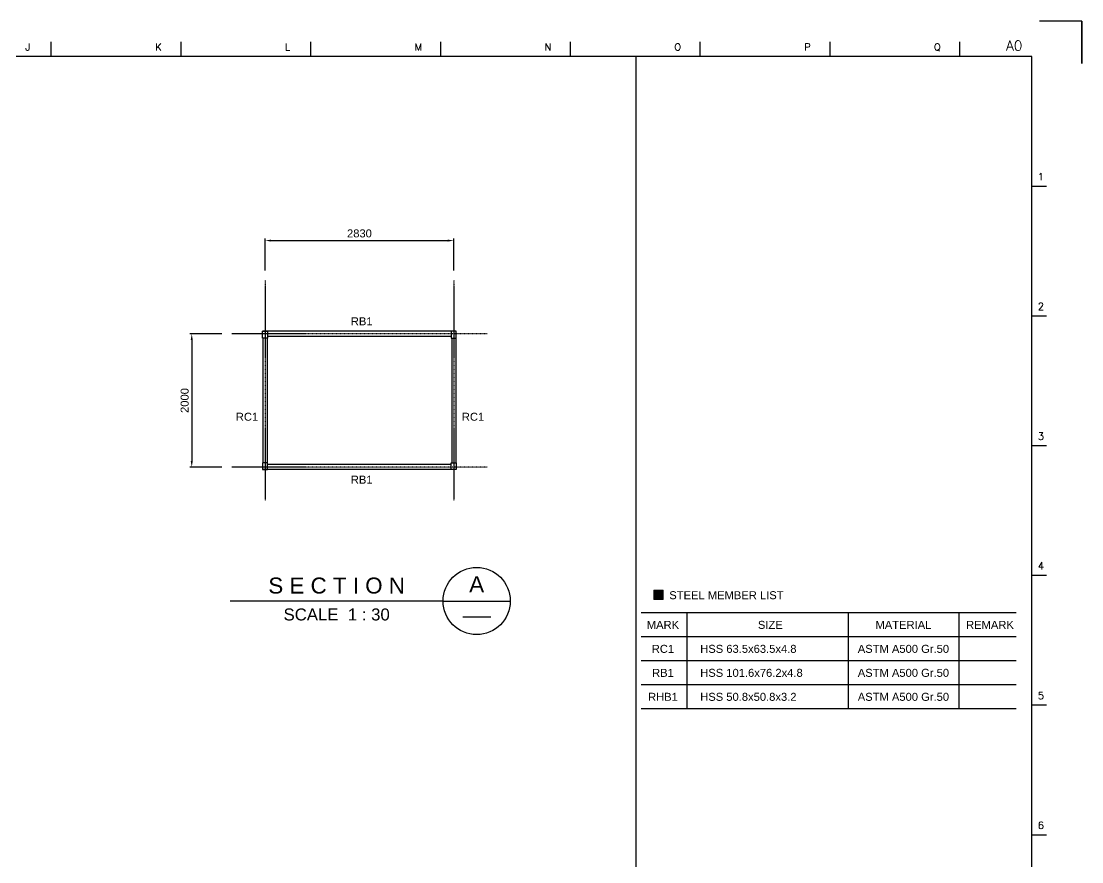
# Model space of a CAD drawing. Header units: millimetres. Extents: x 376548 to 485787, y -156716 to -17718.
# Drawn here: x 396312 to 412218, y -116063 to -103448 of the extents above; entities that cross this region are included whole.
import ezdxf
from ezdxf.enums import TextEntityAlignment as Align

# ---------------------------------------------------------------- set-up
doc = ezdxf.new("R2010")
doc.units = ezdxf.units.MM
doc.header["$LTSCALE"] = 2
doc.linetypes.add('CENTER', pattern=[2, 1.25, -0.25, 0.25, -0.25])
doc.layers.get('Defpoints').update_dxf_attribs({"color": 250})
for name, color, linetype in [('C_CEN', 1, 'CENTER'), ('C_DIM', 7, 'Continuous'), ('C_GIRDER', 2, 'Continuous'), ('C_TEXT_01', 2, 'Continuous'), ('SYM', 7, 'Continuous'), ('TAN-TIT', 30, 'Continuous'), ('TITLE', 7, 'Continuous')]:
    doc.layers.add(name, color=color, linetype=linetype)
doc.layers.add('TEXT', color=3, linetype='Continuous', lineweight=0)
doc.styles.add('Arial', font='arial.ttf')
doc.styles.add('COM', font='COMPLEX', dxfattribs={"height": 5})
doc.dimstyles.new('일반도면_0030', dxfattribs={"dimtxt": 120, "dimasz": 90, "dimexe": 30, "dimexo": 150, "dimgap": 45, "dimtad": 1, "dimdec": 0, "dimzin": 0, "dimdsep": 46, "dimtxsty": 'Arial', "dimcen": -150, "dimclrd": 7, "dimclre": 7, "dimclrt": 2, "dimadec": 8, "dimazin": 0, "dimtfac": 1, "dimtdec": 0, "dimtix": 1, "dimtmove": 2, "dimatfit": 3, "dimfxl": 1, "dimtolj": 1, "dimtzin": 0, "dimarcsym": 0})

# ---------------------------------------------------------------- blocks, each defined once
blk = doc.blocks.new('*D905')
at = {"layer": 'C_DIM', "color": 7, "lineweight": -2}
for p, q in [((399320, -108140), (398840, -108140)), ((398870, -108230), (398870, -110050)), ((399320, -110140), (398840, -110140))]:
    blk.add_line(p, q, dxfattribs=at)
at = {"layer": 'C_DIM', "color": 7}
for points in [[(398855, -108230), (398885, -108230), (398870, -108140)], [(398855, -110050), (398885, -110050), (398870, -110140)]]:
    blk.add_solid(points, dxfattribs=at)
at = {"layer": 'Defpoints', "color": 0}
for p in [(399470, -108140), (398870, -110140), (399470, -110140)]:
    blk.add_point(p, dxfattribs=at)
at = {"layer": 'C_DIM', "color": 2, "insert": (398764, -109140), "char_height": 120, "attachment_point": 5, "rotation": 90, "style": 'Arial'}
blk.add_mtext('\\A1;2000', dxfattribs=at)
blk = doc.blocks.new('*D906')
at = {"layer": 'C_DIM', "color": 7, "lineweight": -2}
for p, q in [((399970, -107190), (399970, -106710)), ((402800, -107190), (402800, -106710)), ((400060, -106740), (402710, -106740))]:
    blk.add_line(p, q, dxfattribs=at)
at = {"layer": 'C_DIM', "color": 7}
for points in [[(400060, -106725), (400060, -106755), (399970, -106740)], [(402710, -106725), (402710, -106755), (402800, -106740)]]:
    blk.add_solid(points, dxfattribs=at)
at = {"layer": 'Defpoints', "color": 0}
for p in [(402800, -106740), (399970, -107340), (402800, -107340)]:
    blk.add_point(p, dxfattribs=at)
at = {"layer": 'C_DIM', "color": 2, "insert": (401385, -106633), "char_height": 120, "attachment_point": 5, "style": 'Arial'}
blk.add_mtext('\\A1;2830', dxfattribs=at)
blk = doc.blocks.new('BORDER')
at = {"layer": 'TAN-TIT', "linetype": 'Continuous'}
for p, q in [((23780, 16820), (23356, 16820)), ((23780, 16396), (23780, 16820)), ((23780, 16820), (23780, 16396))]:
    blk.add_line(p, q, dxfattribs=at)
at = {"layer": 'TAN-TIT'}
for p, q in [((13476, 16468), (13476, 16612)), ((14774, 16468), (14774, 16612)), ((16072, 16468), (16072, 16612)), ((17370, 16468), (17370, 16612)), ((18668, 16468), (18668, 16612)), ((19966, 16468), (19966, 16612)), ((21263, 16468), (21263, 16612)), ((22561, 16468), (22561, 16612)), ((23282, 16468), (498, 16468)), ((19324, 4632), (19324, 16468)), ((23282, 352), (23282, 16468)), ((23282, 15170), (23427, 15170)), ((23282, 13872), (23427, 13872)), ((23282, 12574), (23427, 12574)), ((23282, 11277), (23427, 11277)), ((23282, 9979), (23427, 9979)), ((23282, 8681), (23427, 8681))]:
    blk.add_line(p, q, dxfattribs=at)
at = {"layer": 'TAN-TIT', "style": 'COM'}
for s, height, p in [('J', 72.1, (13217, 16526)), ('K', 72.1, (14515, 16526)), ('L', 72.1, (15812, 16526)), ('M', 72.1, (17110, 16526)), ('N', 72.1, (18408, 16526)), ('O', 72.1, (19706, 16526)), ('P', 72.1, (21004, 16526)), ('Q', 72.1, (22302, 16526)), ('A0', 100, (23023, 16526)), ('1', 72.1, (23340, 15228)), ('2', 72.1, (23340, 13930)), ('3', 72.1, (23340, 12632)), ('4', 72.1, (23340, 11334)), ('5', 72.1, (23340, 10036)), ('6', 72.1, (23340, 8739))]:
    blk.add_text(s, height=height, dxfattribs=at).set_placement(p)

msp = doc.modelspace()

# ---------------------------------------------------------------- hatches: boundary and pattern name
at = {"layer": 'C_TEXT_01'}
h = msp.add_hatch(color=256, dxfattribs=at)
h.dxf.hatch_style = 1
h.paths.add_polyline_path([(405940.7, -111986.8), (405800.7, -111986.8), (405800.7, -112126.8), (405940.7, -112126.8)])

# ---------------------------------------------------------------- linework, layer by layer
at = {"layer": 'C_CEN'}
for p, q in [((399970, -107339.5), (399970, -110639.5)), ((402800, -107339.5), (402800, -110639.5)), ((403300, -108139.5), (399470, -108139.5)), ((403300, -108139.5), (399470, -108139.5)), ((403300, -110139.5), (399470, -110139.5))]:
    msp.add_line(p, q, dxfattribs=at)
at = {"layer": 'C_GIRDER'}
for p, q in [((402761.9, -108101.4), (399931.9, -108101.4)), ((399938.3, -108203), (399938.3, -110076)), ((400001.8, -108203), (400001.8, -110076)), ((402761.9, -108177.6), (400008.1, -108177.6)), ((402768.3, -108203), (402768.3, -110076)), ((402831.8, -108203), (402831.8, -110076)), ((402761.9, -110177.6), (399931.9, -110177.6)), ((402761.9, -110101.4), (400008.1, -110101.4))]:
    msp.add_line(p, q, dxfattribs=at)
for points in [[(399931.9, -108101.4), (400008.1, -108101.4), (400008.1, -108203), (399931.9, -108203)], [(402838.1, -108101.4), (402761.9, -108101.4), (402761.9, -108203), (402838.1, -108203)], [(399931.9, -110177.6), (400008.1, -110177.6), (400008.1, -110076), (399931.9, -110076)], [(402838.1, -110177.6), (402761.9, -110177.6), (402761.9, -110076), (402838.1, -110076)]]:
    msp.add_lwpolyline(points, close=True, dxfattribs=at)
at = {"layer": 'SYM', "color": 7, "linetype": 'Continuous'}
for p, q in [((411233.4, -112326.8), (405609.5, -112326.8)), ((411233.4, -112686.8), (405609.5, -112686.8)), ((411233.4, -113766.8), (405609.5, -113766.8))]:
    msp.add_line(p, q, dxfattribs=at)
at = {"layer": 'SYM', "color": 6, "linetype": 'Continuous'}
for p, q in [((406295.7, -112326.8), (406295.7, -113766.8)), ((408713.4, -112326.8), (408713.4, -113766.8)), ((410373.4, -112326.8), (410373.4, -113766.8)), ((411233.4, -113046.8), (405609.5, -113046.8)), ((411233.4, -113406.8), (405609.5, -113406.8))]:
    msp.add_line(p, q, dxfattribs=at)
at = {"layer": 'TEXT'}
msp.add_lwpolyline([(405800.7, -112126.8), (405940.7, -112126.8), (405940.7, -111986.8), (405800.7, -111986.8)], close=True, dxfattribs=at)
at = {"layer": 'TITLE', "color": 1, "linetype": 'Continuous'}
msp.add_line((402639.1, -112148.9), (399447.1, -112148.9), dxfattribs=at)
msp.add_lwpolyline([(402639.1, -112148.9), (403647.1, -112148.9)], dxfattribs=at)
at = {"layer": 'TITLE', "color": 2, "linetype": 'Continuous'}
msp.add_lwpolyline([(402936.7, -112388.4), (403355.5, -112388.4)], dxfattribs=at)
at = {"layer": 'TITLE', "color": 1, "linetype": 'Continuous'}
msp.add_circle((403143.1, -112148.9), 504, dxfattribs=at)

# ---------------------------------------------------------------- block references
at = {"xscale": 1.5, "yscale": 1.5, "zscale": 1.5}
msp.add_blockref('BORDER', (376548.4, -128677.6), dxfattribs=at)

# ---------------------------------------------------------------- texts
at = {"layer": 'C_TEXT_01', "style": 'Arial'}
for s, p in [('RB1', (401255.9, -108011.7)), ('RC1', (399531.4, -109443.6)), ('RC1', (402920.9, -109443.6)), ('RB1', (401255.9, -110387.9)), ('STEEL MEMBER LIST', (406031.7, -112121.7))]:
    msp.add_text(s, height=120, dxfattribs=at).set_placement(p)
for s, p in [('MARK', (405936.8, -112506.8)), ('SIZE', (407547.2, -112506.8)), ('MATERIAL', (409543.4, -112506.8)), ('REMARK', (410841.2, -112506.8)), ('RC1', (405936.8, -112866.8)), ('ASTM A500 Gr.50', (409543.4, -112866.8)), ('RB1', (405936.8, -113226.8)), ('ASTM A500 Gr.50', (409543.4, -113226.8)), ('RHB1', (405936.8, -113586.8)), ('ASTM A500 Gr.50', (409543.4, -113586.8))]:
    msp.add_text(s, height=120, dxfattribs=at).set_placement(p, align=Align.MIDDLE_CENTER)
for s, p in [('HSS 63.5x63.5x4.8', (406495.7, -112866.8)), ('HSS 101.6x76.2x4.8', (406495.7, -113226.8)), ('HSS 50.8x50.8x3.2', (406495.7, -113586.8))]:
    msp.add_text(s, height=120, dxfattribs=at).set_placement(p, align=Align.MIDDLE_LEFT)
at = {"layer": 'TITLE', "color": 3, "ltscale": 10, "style": 'Arial'}
msp.add_text('S E C T I O N', height=240, dxfattribs=at).set_placement((401043.1, -112036.9), align=Align.CENTER)
at = {"layer": 'TITLE', "color": 2, "ltscale": 10, "style": 'Arial'}
msp.add_text('A', height=240, dxfattribs=at).set_placement((403143.1, -111896.9), align=Align.MIDDLE)
at = {"layer": 'TITLE', "color": 2, "linetype": 'Continuous', "style": 'Arial'}
msp.add_text('SCALE  1 : 30', height=180, dxfattribs=at).set_placement((401043.2, -112260.9), align=Align.TOP_CENTER)

# ---------------------------------------------------------------- dimensions: what is measured, and where the dimension line sits
at = {"layer": 'C_DIM'}
dim = msp.add_linear_dim(base=(402800, -106739.5), p1=(399970, -107339.5), p2=(402800, -107339.5), dimstyle='일반도면_0030', dxfattribs=at)
dim.commit()
dim.dimension.update_dxf_attribs({"geometry": '*D906', "text_midpoint": (401385, -106633.2)})
dim = msp.add_aligned_dim(p1=(399470, -108139.5), p2=(399470, -110139.5), distance=-600, dimstyle='일반도면_0030', dxfattribs=at)
dim.commit()
dim.dimension.update_dxf_attribs({"geometry": '*D905', "text_midpoint": (398763.8, -109139.5)})

doc.saveas('drawing.dxf')
